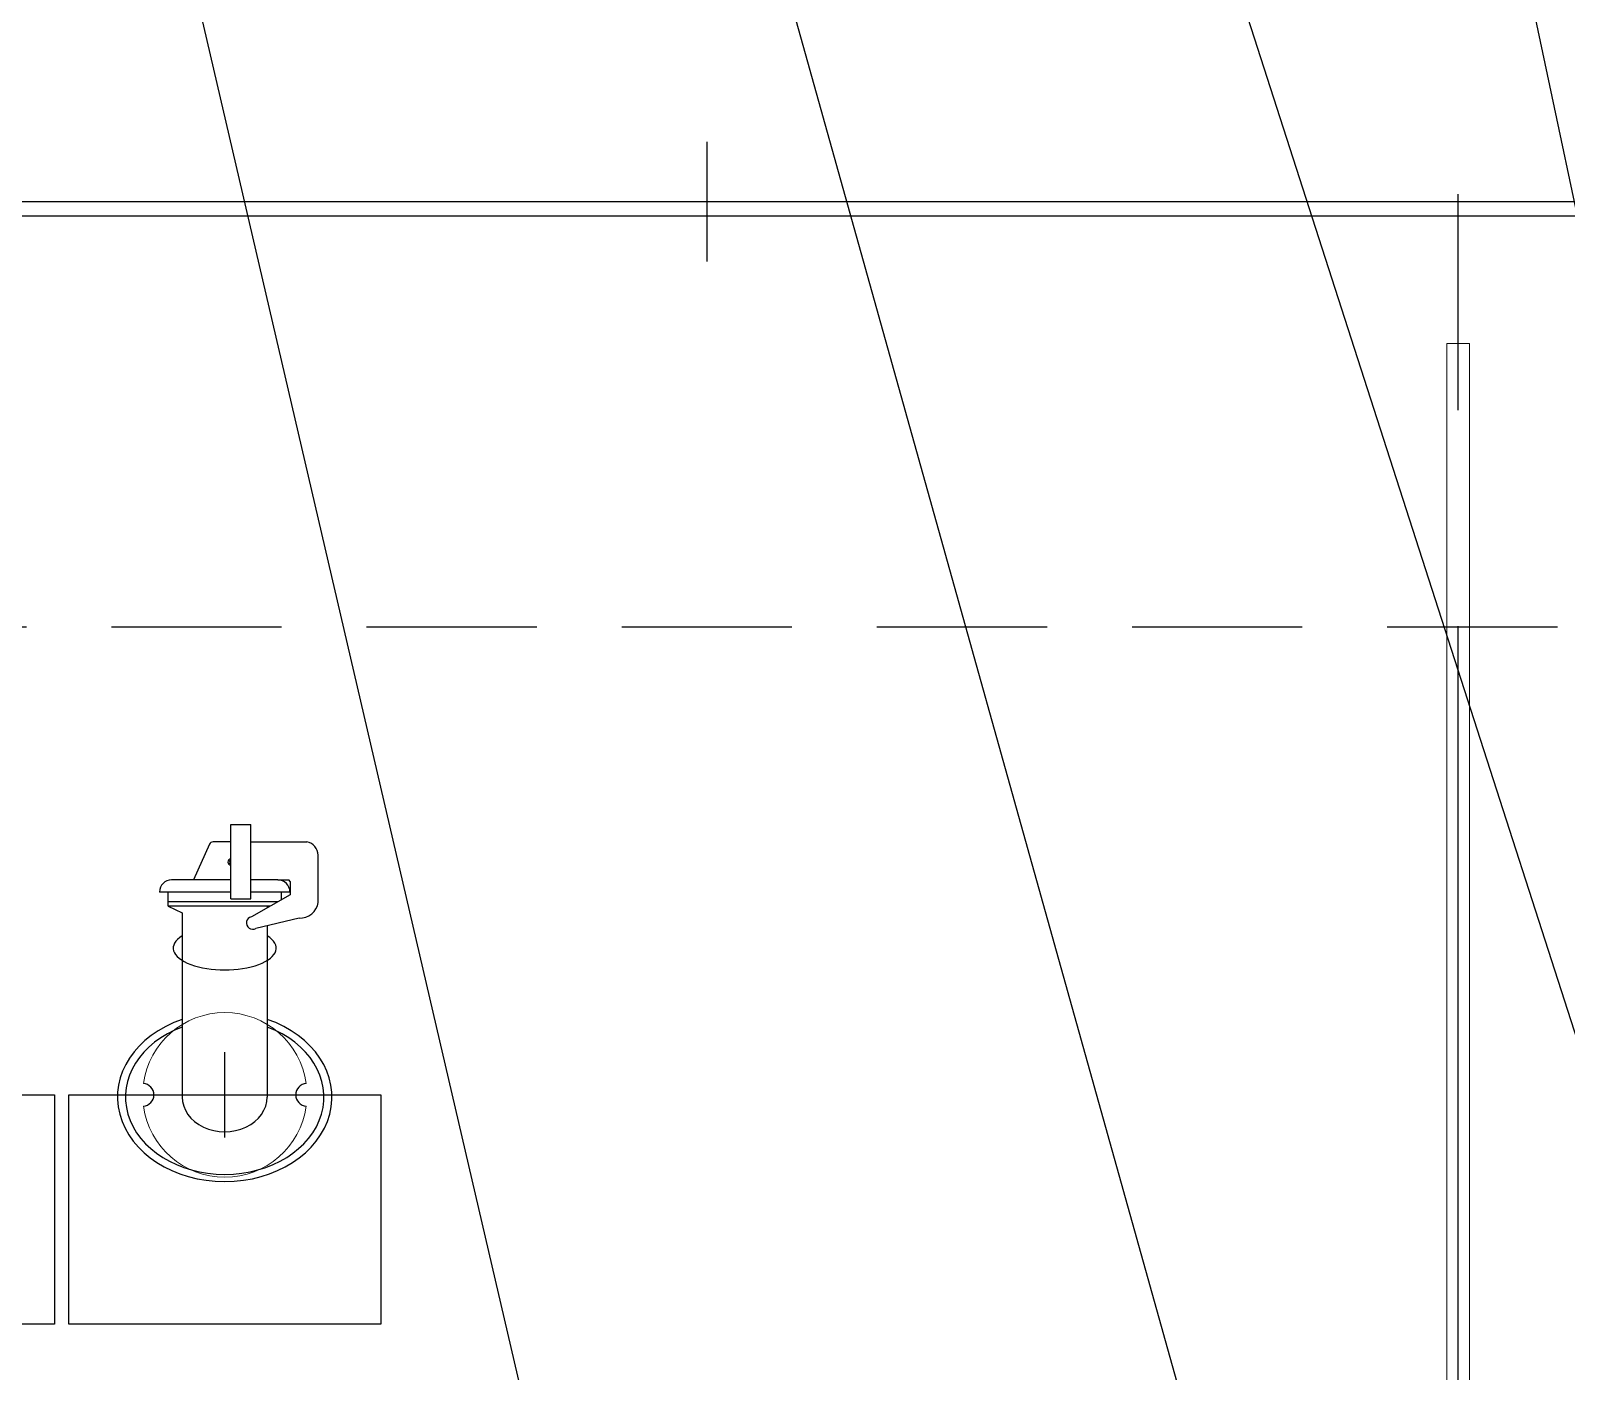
# Model space of a CAD drawing. Extents: x -9568 to -1230, y 8910 to 14862.
# Drawn here: x -8020 to -7479, y 13609 to 14082 of the extents above; entities that cross this region are included whole.
import ezdxf

# ---------------------------------------------------------------- set-up
doc = ezdxf.new("R2010")
doc.units = 0
doc.header["$LTSCALE"] = 12
doc.linetypes.add('CENTER', pattern=[50.8, 31.75, -6.35, 6.35, -6.35])
doc.linetypes.add('DASHED', pattern=[0.75, 0.5, -0.25])
doc.layers.get('0').update_dxf_attribs({"linetype": 'CONTINUOUS', "lineweight": 25})
for name, color, linetype in [('01粗实线', 7, 'CONTINUOUS'), ('2', 3, 'CONTINUOUS'), ('4标注层', 3, 'CONTINUOUS'), ('4虚线层', 6, 'DASHED')]:
    doc.layers.add(name, color=color, linetype=linetype)
for name, color, linetype, lineweight in [('2中心线层', 1, 'CENTER', 25), ('7标注层', 4, 'CONTINUOUS', 20), ('粗实线', 7, 'CONTINUOUS', 25), ('细实线', 7, 'CONTINUOUS', 9)]:
    doc.layers.add(name, color=color, linetype=linetype, lineweight=lineweight)

# ---------------------------------------------------------------- blocks, each defined once
blk = doc.blocks.new('*U4759')
at = {"layer": '2中心线层'}
blk.add_line((0, 21.12), (0, -21.12), dxfattribs=at)
blk = doc.blocks.new('*U9094')
blk.add_blockref('*U4759', (0, 0))
blk = doc.blocks.new('*U9093')
blk.add_blockref('*U9094', (660, 0))

msp = doc.modelspace()

# ---------------------------------------------------------------- linework, layer by layer
for centre, start, end in [((-7980.76702, 13706.52075), 273.9545721, 86.0454279), ((-7922.76702, 13706.52075), 93.9545721, 266.0454279)]:
    msp.add_arc(centre, 4, start, end)
at = {"layer": '01粗实线', "lineweight": -3, "ltscale": 2}
for p, q in [((-7949.62687, 13775.63873), (-7949.62687, 13801.90241)), ((-7949.62687, 13801.90241), (-7942.62687, 13801.90241)), ((-7942.62687, 13775.63873), (-7942.62687, 13801.90241)), ((-7957.18811, 13794.92453), (-7962.8239, 13782.31219)), ((-7949.62687, 13795.75028), (-7955.89749, 13795.75028)), ((-7942.62687, 13795.75028), (-7922.78096, 13795.75028)), ((-7918.78812, 13774.32635), (-7918.78812, 13791.07868)), ((-7949.62687, 13782.31219), (-7970.53235, 13782.31219)), ((-7933.05993, 13782.31219), (-7942.62687, 13782.31219)), ((-7933.05993, 13782.31219), (-7929.21179, 13782.31219)), ((-7928.72509, 13781.76556), (-7929.21179, 13782.31219)), ((-7928.72509, 13781.76556), (-7928.72509, 13777.02588)), ((-7949.62687, 13778.0484), (-7974.79614, 13778.0484)), ((-7971.79614, 13773.0484), (-7971.79614, 13778.0484)), ((-7933.14229, 13774.5484), (-7971.79614, 13774.5484)), ((-7949.62687, 13775.63873), (-7942.62687, 13775.63873)), ((-7928.79614, 13778.0484), (-7942.62687, 13778.0484)), ((-7928.72509, 13777.02588), (-7942.40337, 13769.35412)), ((-7931.79614, 13775.30342), (-7931.79614, 13778.0484)), ((-7935.8167, 13773.0484), (-7971.79614, 13773.0484)), ((-7971.79614, 13773.0484), (-7966.79614, 13770.66475)), ((-7925.52878, 13768.8253), (-7940.79089, 13765.21707)), ((-7936.79614, 13773.0484), (-7936.79614, 13772.49906))]:
    msp.add_line(p, q, dxfattribs=at)
at = {"layer": '01粗实线', "lineweight": -3, "ltscale": 2, "extrusion": (0.004686, 0.017452, 0.999837)}
for p, q in [((-7966.79614, 13770.66475), (-7966.79614, 13705.75811)), ((-7936.79614, 13766.1615), (-7936.79614, 13705.75811))]:
    msp.add_line(p, q, dxfattribs=at)
at = {"layer": '01粗实线', "lineweight": -3, "ltscale": 2}
for centre, radius, start, end in [((-7955.74915, 13794.09694), 1.65997, 95.1269521, 150.0954382), ((-7923.93013, 13790.72592), 5.1541, 3.9245726, 77.1168901), ((-7949.62687, 13788.62349), 1.07465, 90, 270), ((-7949.62687, 13788.62349), 0.50443, 90, 270), ((-7970.53235, 13778.0484), 4.26379, 90, 180), ((-7933.05993, 13778.0484), 4.26379, 0, 90), ((-7925.3054, 13775.43191), 6.61039, 268.06344, 350.3722276), ((-7941.9043, 13767.16587), 2.24444, 102.8475457, 299.7407647)]:
    msp.add_arc(centre, radius, start, end, dxfattribs=at)
for centre, major_axis, ratio, start_param, end_param in [((-7951.79614, 13758.27154), (-18.15172, 0), 0.424310158, 5.685015726, 10.022947542), ((-7951.79614, 13705.75811), (-37.83186, 0), 0.787943998, 5.120080552, 10.587882716), ((-7951.79614, 13705.75811), (-35, 0), 0.779829919, 5.155300024, 10.552663243), ((-7951.79614, 13705.75811), (-15, 0), 0.814516723, 0, 3.141592654)]:
    msp.add_ellipse(centre, major_axis=major_axis, ratio=ratio, start_param=start_param, end_param=end_param, dxfattribs=at)
at = {"layer": '2', "extrusion": (0.004686, 0.017452, 0.999837)}
for p, q in [((-7993.59945, 14230.96523, 884.3993), (-7842.98154, 13583.74456, 82.66856)), ((-7790.9841, 14230.96523, 884.3993), (-7586.5207, 13499.88552, 82.66856)), ((-7637.62497, 14230.96523, 884.3993), (-7439.55845, 13616.32504, 82.66856)), ((-7520.1751, 14230.96523, 884.3993), (-7436.76703, 13836.52075, 82.66856))]:
    msp.add_line(p, q, dxfattribs=at)
at = {"layer": '2中心线层'}
for p, q in [((-7516.76702, 12271.5369, 82.66856), (-7516.76702, 14061.24132, 82.66856)), ((-7951.76702, 13691.52075), (-7951.76702, 13721.52075)), ((-7966.76702, 13706.52075), (-7936.76702, 13706.52075))]:
    msp.add_line(p, q, dxfattribs=at)
at = {"layer": '4标注层'}
for points in [[(-8121.75287, 13706.52075), (-8011.78116, 13706.52075), (-8011.78116, 13625.6032), (-8121.75287, 13625.6032)], [(-8006.75287, 13706.52075), (-7896.78116, 13706.52075), (-7896.78116, 13625.6032), (-8006.75287, 13625.6032)]]:
    msp.add_lwpolyline(points, close=True, dxfattribs=at)
at = {"layer": '4虚线层', "ltscale": 10}
msp.add_line((-8261.76702, 13871.52075, 82.66856), (-6971.76702, 13871.52075, 82.66856), dxfattribs=at)
at = {"layer": '7标注层', "elevation": 82.66856}
msp.add_lwpolyline([(-7520.76702, 12361.52075), (-7512.76702, 12361.52075), (-7512.76702, 13971.52075), (-7520.76702, 13971.52075)], close=True, dxfattribs=at)
at = {"layer": '粗实线'}
for p, q in [((-8546.76702, 14021.52075, 82.66856), (-6686.76702, 14021.52075, 82.66856)), ((-8541.76702, 14016.52075, 82.66856), (-6691.76702, 14016.52075, 82.66856))]:
    msp.add_line(p, q, dxfattribs=at)
at = {"layer": '细实线'}
for start, end in [(7.9091442, 172.0908558), (187.9091442, 352.0908558)]:
    msp.add_arc((-7951.76702, 13706.52075), 29, start, end, dxfattribs=at)

# ---------------------------------------------------------------- block references
msp.add_blockref('*U9093', (-8441.76702, 14021.52075, 82.66856))

doc.saveas('drawing.dxf')
